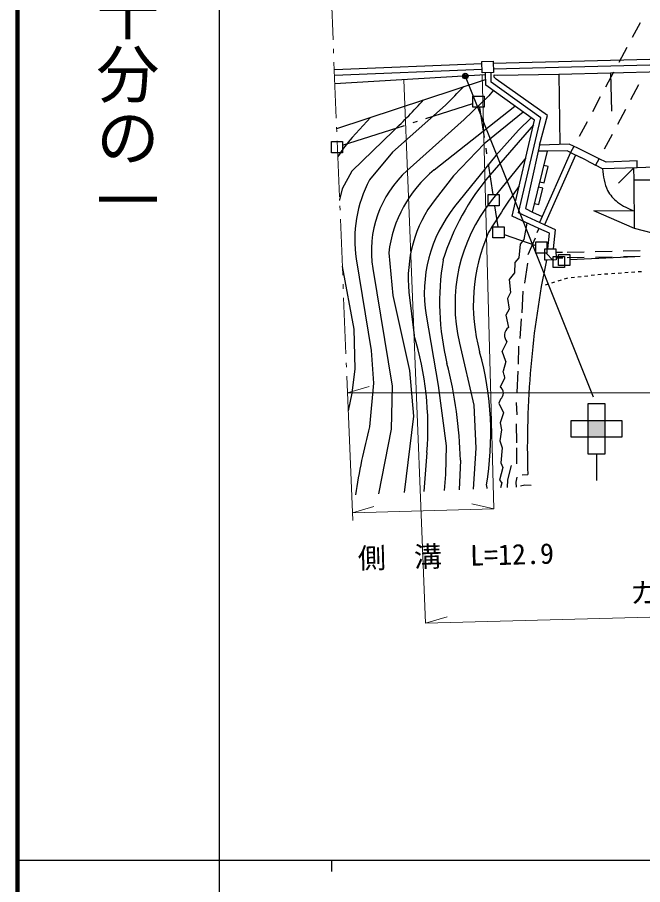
# Model space of a CAD drawing. Units: millimetres, scale not verified. Extents: x 40000 to 680000, y 20000 to 380000.
# Drawn here: x 40000 to 95734, y 202820 to 280096 of the extents above; entities that cross this region are included whole.
import ezdxf
from ezdxf.enums import TextEntityAlignment as Align

# ---------------------------------------------------------------- set-up
doc = ezdxf.new("R2010")
doc.units = ezdxf.units.MM
doc.header["$LTSCALE"] = 1000
doc.header["$PDMODE"] = 32
doc.header["$PDSIZE"] = 500
for name, color, linetype, lineweight in [('M-BGD', 7, 'Continuous', 25), ('M-BGD-HTXT', 7, 'Continuous', 13), ('M-BMK-ROW', 30, 'Continuous', 25), ('M-STR-HTXT', 7, 'Continuous', 13), ('M-STR-STRC', 7, 'Continuous', 25), ('M-TTL', 2, 'Continuous', 140), ('M-TTL-BAND', 7, 'Continuous', 25)]:
    doc.layers.add(name, color=color, linetype=linetype, lineweight=lineweight)
doc.styles.add('@ＭＳ ゴシック', font='')
doc.styles.add('ＭＳ ゴシック', font='')
doc.styles.get('@ＭＳ ゴシック').set_extended_font_data('@MS Gothic')
doc.styles.get('ＭＳ ゴシック').set_extended_font_data('MS Gothic')

msp = doc.modelspace()

# ---------------------------------------------------------------- hatches: boundary and pattern name
at = {"layer": 'M-STR-STRC'}
msp.add_hatch(color=256, dxfattribs=at).paths.add_polyline_path([(90874, 244185), (92374, 244185), (92374, 242685), (90874, 242685)])

# ---------------------------------------------------------------- linework, layer by layer
at = {"layer": 'M-BGD'}
for p, q in [((95497, 279614), (94790, 278292)), ((131739, 277222), (82417, 275975)), ((131751, 276722), (82425, 275475)), ((94318, 277410), (93611, 276087)), ((81417, 275942), (68261, 275419)), ((68255, 275390), (68252, 275390)), ((81425, 275442), (68281, 274919)), ((81742, 274051), (81724, 275171)), ((82238, 274311), (82224, 275178)), ((88267, 275032), (97468, 275276)), ((93139, 275205), (92432, 273882)), ((92868, 275154), (92947, 271729)), ((68275, 274890), (68273, 274890)), ((68310, 274199), (81727, 275007)), ((68470, 270187), (81734, 274562)), ((82487, 274761), (82499, 274967)), ((82683, 274591), (82487, 274761)), ((82499, 274967), (82815, 274947)), ((87238, 271351), (82683, 274591)), ((82815, 274947), (88267, 275032)), ((88267, 275032), (88357, 268802)), ((68302, 274170), (68305, 274171)), ((86094, 270933), (81742, 274051)), ((82419, 273566), (82020, 273113)), ((86657, 271145), (82238, 274311)), ((95370, 274076), (94663, 272754)), ((82020, 273113), (79830, 271000)), ((91960, 273001), (91253, 271678)), ((78161, 272277), (73442, 268092)), ((77159, 266500), (84347, 272185)), ((85094, 271650), (81596, 268819)), ((86553, 268699), (87238, 271351)), ((94192, 271872), (93484, 270549)), ((71478, 271180), (69839, 269381)), ((79830, 271000), (74754, 266449)), ((85995, 270512), (82107, 266027)), ((84091, 262396), (86094, 270933)), ((84671, 262680), (86657, 271145)), ((85806, 271140), (84672, 270049)), ((90781, 270796), (90074, 269473)), ((68466, 270158), (68469, 270159)), ((73515, 269970), (69807, 266378)), ((84672, 270049), (82655, 267796)), ((93013, 269667), (92305, 268345)), ((81596, 268819), (78888, 265988)), ((86431, 268159), (85279, 263064)), ((85909, 262733), (87245, 268182)), ((86553, 268699), (86431, 268159)), ((87245, 268182), (86431, 268159)), ((89197, 268809), (86553, 268699)), ((89008, 268209), (87245, 268182)), ((89311, 268056), (89008, 268209)), ((89966, 268430), (89197, 268809)), ((89602, 268592), (89312, 268050)), ((91850, 267501), (89966, 268430)), ((73442, 268092), (71379, 265612)), ((82655, 267796), (78970, 263228)), ((85307, 267580), (82230, 263743)), ((89311, 268056), (86542, 261823)), ((89757, 267829), (86997, 261615)), ((89312, 268050), (90225, 267596)), ((90696, 267367), (90223, 267601)), ((91834, 267463), (91544, 266921)), ((92492, 267184), (91850, 267501)), ((87322, 266814), (86933, 266909)), ((86965, 265357), (87322, 266814)), ((90700, 267365), (91544, 266921)), ((92160, 266611), (91541, 266925)), ((95259, 266689), (92160, 266611)), ((95248, 267313), (92492, 267184)), ((94955, 266681), (93569, 265312)), ((94982, 265619), (94955, 266681)), ((95259, 266689), (95248, 267313)), ((97960, 266790), (95259, 266689)), ((69807, 266378), (68949, 264808)), ((78888, 265988), (77234, 263870)), ((86576, 265453), (86965, 265357)), ((94982, 265619), (102131, 265600)), ((94998, 261286), (94982, 265619)), ((68949, 264808), (68724, 263836)), ((86846, 264872), (86457, 264967)), ((86488, 263415), (86846, 264872)), ((68729, 263802), (68726, 263790)), ((85279, 263064), (85909, 262733)), ((86100, 263510), (86488, 263415)), ((94992, 262818), (91372, 262863)), ((94998, 261286), (91372, 262863)), ((86494, 261296), (84091, 262396)), ((86997, 261615), (84671, 262680)), ((85909, 262733), (86775, 262348)), ((85401, 261769), (85156, 260307)), ((85401, 261769), (85426, 261785)), ((86494, 261296), (86308, 260883)), ((87423, 260870), (86494, 261296)), ((87956, 261176), (86997, 261615)), ((98042, 260491), (94998, 261286)), ((86144, 260430), (85494, 258950)), ((87285, 259470), (87423, 260870)), ((87788, 259478), (87956, 261176)), ((84803, 259898), (84696, 258659)), ((85156, 260307), (84803, 259898)), ((73097, 259114), (73463, 255307)), ((88010, 259169), (88591, 259180)), ((89010, 259188), (90510, 259216)), ((91510, 259234), (93010, 259262)), ((94009, 259281), (95509, 259308)), ((70209, 258565), (71540, 250413)), ((84341, 258243), (84314, 257323)), ((84696, 258659), (84341, 258243)), ((85461, 258187), (85196, 256405)), ((88018, 258669), (88627, 258680)), ((89018, 258688), (90518, 258716)), ((91518, 258734), (93017, 258762)), ((94017, 258781), (95517, 258809)), ((68964, 257960), (68968, 257935)), ((68966, 257909), (69982, 252324)), ((71675, 257711), (73414, 247242)), ((93540, 257314), (93839, 257335)), ((94139, 257356), (94438, 257377)), ((94737, 257398), (95036, 257420)), ((95336, 257441), (95635, 257462)), ((84314, 257323), (83841, 256749)), ((83841, 256749), (83946, 255582)), ((88202, 256621), (88487, 256714)), ((88773, 256807), (88974, 256872)), ((88974, 256872), (89062, 256882)), ((89360, 256915), (89658, 256947)), ((89956, 256980), (90254, 257012)), ((90553, 257045), (90851, 257078)), ((91149, 257110), (91447, 257143)), ((91746, 257176), (92031, 257207)), ((92031, 257207), (92044, 257208)), ((92343, 257229), (92642, 257250)), ((92942, 257271), (93241, 257292)), ((87061, 256249), (87346, 256342)), ((87632, 256435), (87917, 256528)), ((73463, 255307), (74958, 248618)), ((74903, 255611), (75364, 251748)), ((83946, 255582), (83688, 255040)), ((83688, 255040), (83830, 254099)), ((85047, 255700), (84954, 253773)), ((76428, 253548), (77493, 247307)), ((83830, 254099), (83533, 253566)), ((83533, 253566), (83764, 252451)), ((84893, 253224), (84778, 251487)), ((69982, 252324), (70073, 248792)), ((83641, 251176), (83208, 250347)), ((71540, 250413), (71745, 247504)), ((79411, 251079), (80673, 245530)), ((84676, 250808), (84652, 249181)), ((83530, 249440), (83208, 250347)), ((83530, 249440), (83290, 248584)), ((70073, 248792), (69815, 246604)), ((74958, 248618), (75297, 244575)), ((83376, 248226), (83290, 248584)), ((83376, 248226), (83413, 247939)), ((84601, 248563), (84515, 246673)), ((71745, 247504), (71400, 243621)), ((77493, 247307), (78213, 241911)), ((83413, 247939), (83040, 247156)), ((69815, 246604), (69491, 245043)), ((73414, 247242), (73308, 243417)), ((83049, 246077), (82925, 245708)), ((84474, 245766), (84514, 244666)), ((80673, 245530), (80863, 241719)), ((82925, 245708), (83325, 244848)), ((69500, 244931), (69497, 244915)), ((75297, 244575), (74464, 237751)), ((83325, 244848), (83024, 243970)), ((83024, 243970), (83139, 243333)), ((84524, 242181), (84483, 243867)), ((73308, 243417), (72177, 237639)), ((83139, 243333), (83002, 242370)), ((78213, 241911), (78161, 239358)), ((83002, 242370), (83222, 241740)), ((76508, 241316), (76227, 237836)), ((80863, 241719), (80637, 238051)), ((83222, 241740), (83081, 240391)), ((84502, 241732), (84481, 240311)), ((79491, 240628), (79367, 237989)), ((83081, 240391), (83262, 239983)), ((83262, 239983), (82978, 238847)), ((84009, 240167), (83676, 238888)), ((78161, 239358), (78030, 237924)), ((82978, 238847), (83196, 238633)), ((83676, 238888), (83652, 238198)), ((84522, 239134), (84431, 238689)), ((84990, 239344), (85491, 239352)), ((81803, 238373), (81846, 238110)), ((83196, 238633), (83062, 238169)), ((84431, 238689), (84468, 238238)), ((84833, 238349), (85233, 238445)), ((85233, 238445), (85802, 238413))]:
    msp.add_line(p, q, dxfattribs=at)
msp.add_lwpolyline([(81414, 276166), (82413, 276181), (82429, 275182), (81429, 275166)], close=True, dxfattribs=at)
for points in [[(87006, 259466), (88006, 259481), (88021, 258481), (87150, 258468)], [(87150, 258468), (87021, 258466), (87006, 259466)]]:
    msp.add_lwpolyline(points, dxfattribs=at)
for centre, major_axis, ratio, start_param, end_param in [((35102, 317316), (-989, 62553), 0.991376, 3.893033, 3.930188), ((30964, 314687), (-980, 61967), 0.991376, 3.890698, 3.953191), ((78509, 261435), (-187, 11813), 0.991376, 0.81749, 0.997433), ((78518, 261417), (-199, 11813), 0.991376, 0.997433, 0.997905), ((81090, 259254), (-152, 9621), 0.991376, 0.710501, 1.716248), ((84140, 257762), (-177, 11219), 0.991376, 0.662424, 1.434321), ((98159, 252068), (-338, 21373), 0.991376, 0.843538, 1.251577), ((81326, 260307), (-179, 11347), 0.991376, 1.068687, 1.70922), ((143716, 222824), (-1154, 72969), 0.991376, 0.937502, 1.00648), ((86171, 256836), (-181, 11431), 0.991376, 0.892444, 1.662495), ((93606, 254512), (-233, 14723), 0.991376, 0.877573, 1.790421), ((88494, 255500), (-195, 12326), 0.991376, 0.877568, 1.714126), ((96277, 254498), (-249, 15772), 0.991376, 1.138338, 1.82433), ((100003, 254690), (-357, 22560), 0.991376, 1.387533, 1.797766), ((166893, 241775), (-1299, 82136), 0.991376, 1.350492, 1.584625), ((84289, 251756), (-14, 874), 0.991375, 0.634823, 2.280696), ((49011, 243535), (-440, 27821), 0.991376, 4.616885, 4.996351), ((55043, 242974), (-433, 27385), 0.991376, 4.528896, 4.967597), ((40792, 239579), (-617, 39045), 0.991376, 4.723583, 4.947472), ((82685, 246613), (-10, 650), 0.991375, 3.726032, 5.683646), ((119153, 230415), (-789, 49936), 0.991376, 1.287523, 1.411965)]:
    msp.add_ellipse(centre, major_axis=major_axis, ratio=ratio, start_param=start_param, end_param=end_param, dxfattribs=at)
msp.add_open_spline([(92160, 266611), (92231, 265934), (92302, 265258), (92604, 264675), (92814, 264270), (93135, 263910), (93501, 263628), (93952, 263280), (94472, 263049), (94992, 262818)], degree=3, knots=[0, 0, 0, 0, 1, 1, 1, 2, 2, 2, 3, 3, 3, 3], dxfattribs=at)
at = {"layer": 'M-BGD-HTXT'}
for p, q in [((67938, 283092), (68142, 278096)), ((68174, 277297), (68191, 276897)), ((68223, 276098), (68427, 271102)), ((68460, 270303), (68476, 269903)), ((68509, 269104), (68713, 264108)), ((68746, 263308), (68762, 262909)), ((68794, 262109), (68998, 257114)), ((69031, 256314), (69047, 255915)), ((69080, 255115), (69284, 250119)), ((69317, 249320), (69333, 248920)), ((69366, 248121), (69891, 235257))]:
    msp.add_line(p, q, dxfattribs=at)
at = {"layer": 'M-BMK-ROW'}
for p, q in [((76421, 271079), (80607, 272423)), ((81185, 272078), (81598, 269386)), ((68992, 268695), (74517, 270468)), ((75279, 270713), (75660, 270835)), ((81744, 268433), (81822, 267923)), ((81957, 267048), (82377, 264305)), ((82531, 263302), (82817, 261438)), ((83395, 260761), (86202, 259773)), ((87101, 259102), (87774, 258391)), ((89240, 258529), (95033, 258786)), ((88765, 257976), (88765, 257800)), ((89239, 257976), (88765, 257976))]:
    msp.add_line(p, q, dxfattribs=at)
for points in [[(81609, 272082), (80607, 272082), (80606, 273084), (81609, 273085)], [(68995, 268034), (67992, 268033), (67992, 269036), (68994, 269036)], [(82956, 263303), (81953, 263302), (81953, 264304), (82955, 264305)], [(83395, 260436), (82393, 260436), (82393, 261438), (83395, 261438)], [(87204, 259095), (86202, 259095), (86202, 260097), (87204, 260098)]]:
    msp.add_lwpolyline(points, close=True, dxfattribs=at)
for points in [[(88237, 258802), (88237, 258978), (89239, 258979), (89239, 257976)], [(88765, 257800), (87763, 257799), (87762, 258802), (88237, 258802)], [(88237, 258802), (88765, 258802), (88765, 257976)], [(88765, 257976), (88237, 257976), (88237, 258802)]]:
    msp.add_lwpolyline(points, dxfattribs=at)
at = {"layer": 'M-STR-HTXT'}
for p, q in [((74454, 274522), (76381, 226125)), ((82461, 236292), (81420, 274951)), ((71344, 247204), (69426, 246634)), ((567675, 246632), (69426, 246634)), ((71783, 236522), (69866, 235953)), ((82461, 236292), (80516, 236757)), ((69866, 235953), (82461, 236292)), ((76381, 226125), (168733, 228611)), ((78298, 226694), (76381, 226125))]:
    msp.add_line(p, q, dxfattribs=at)
at = {"layer": 'M-STR-STRC'}
for p, q in [((79925, 274865), (91322, 246288)), ((90874, 245685), (92374, 245685)), ((90874, 244185), (90874, 245685)), ((92374, 245685), (92374, 244185)), ((89374, 242685), (89374, 244185)), ((89374, 244185), (90874, 244185)), ((90874, 244185), (92374, 244185)), ((90874, 242685), (90874, 244185)), ((92374, 244185), (93874, 244185)), ((92374, 244185), (92374, 242685)), ((93874, 244185), (93874, 242685)), ((90874, 242685), (89374, 242685)), ((90874, 241185), (90874, 242685)), ((92374, 242685), (90874, 242685)), ((93874, 242685), (92374, 242685)), ((92374, 242685), (92374, 241185)), ((92374, 241185), (90874, 241185)), ((91631, 241185), (91631, 238836))]:
    msp.add_line(p, q, dxfattribs=at)
msp.add_lwpolyline([(90874, 244185), (92374, 244185), (92374, 242685), (90874, 242685)], close=True, dxfattribs=at)
for radius in [150, 120, 90, 60, 30]:
    msp.add_circle((79925, 274865), radius, dxfattribs=at)
msp.add_point((79925, 274865), dxfattribs=at)
at = {"layer": 'M-TTL'}
msp.add_line((40000, 380000), (40000, 20000), dxfattribs=at)
at = {"layer": 'M-TTL-BAND'}
for p, q in [((58000, 370000), (58000, 20000)), ((40000, 205000), (579000, 205000)), ((68000, 205000), (68000, 204000))]:
    msp.add_line(p, q, dxfattribs=at)

# ---------------------------------------------------------------- texts
at = {"layer": 'M-STR-HTXT', "style": 'ＭＳ ゴシック'}
for s, rotation, p in [('側\u3000溝\u3000L=12.9', 1.482, (70387, 230425)), ('ガードレール\u3000L=93.0', 1.291, (94688, 227368))]:
    msp.add_text(s, height=1833, rotation=rotation, dxfattribs=at).set_placement(p, align=Align.BOTTOM_LEFT)
at = {"layer": 'M-TTL-BAND', "style": '@ＭＳ ゴシック'}
msp.add_text('縮尺千分の一', height=4124, rotation=270, dxfattribs=at).set_placement((49777, 261030), align=Align.MIDDLE_RIGHT)

doc.saveas('drawing.dxf')
